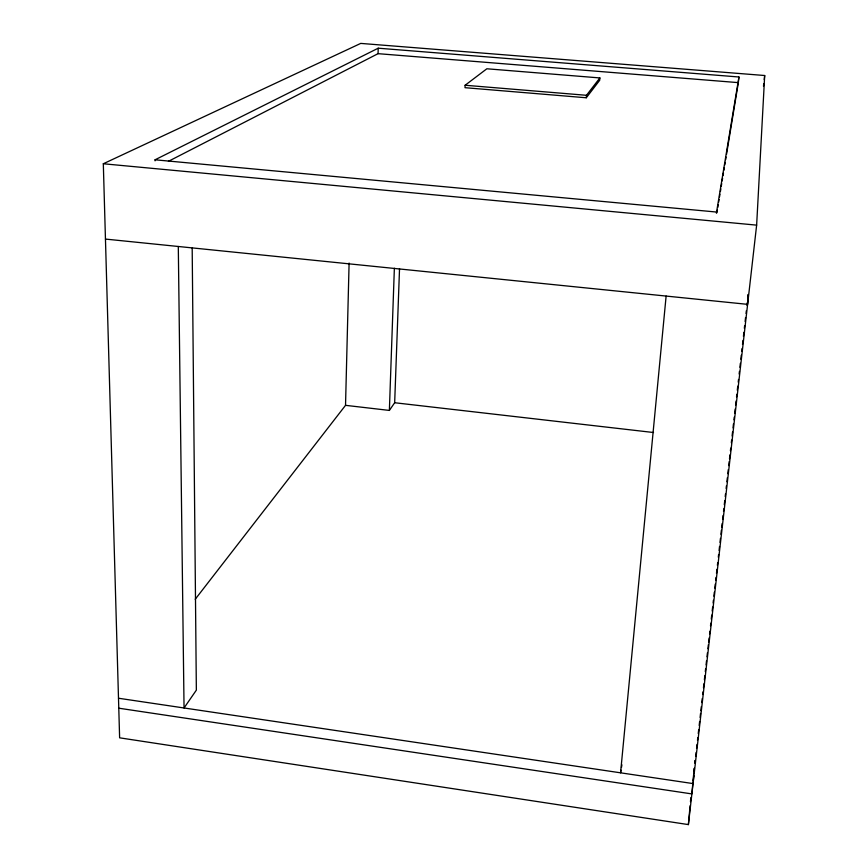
<?xml version="1.0" encoding="UTF-8"?>
<svg xmlns="http://www.w3.org/2000/svg" width="868" height="868" viewBox="0 0 868 868"><rect width="100%" height="100%" fill="white"/><g stroke="black" fill="none" stroke-linecap="round" stroke-linejoin="round"><path stroke-width="1.3" d="M195.202 599.289L345.529 405.334L349.099 263.058M168.435 161.318L378.057 53.664L378.22 48.196L738.95 76.992L738.418 81.928M345.529 405.334L389.374 410.423L394.365 268.255M389.374 410.423L394.669 402.741L399.53 268.679M465.129 85.248L465.009 87.69L586.291 97.769L599.712 80.247L599.886 77.936L486.85 68.778L465.129 85.248L586.475 95.296L599.886 77.936M756.636 225.137L764.686 75.516L360.741 43.4L103.314 163.759L119.621 737.822L688.389 824.6L756.636 225.137L103.314 163.759M748.249 294.502L747.619 304.353L105.462 239.08M586.291 97.769L586.475 95.296M692.848 783.142L691.883 793.916L118.786 708.201M693.087 780.44L693.575 775.059M693.944 771.012L694.183 768.321M693.738 775.938L693.055 783.587L118.504 698.241M693.966 773.388L694.433 768.299M695.127 760.509L694.888 763.2L695.192 760.509M688.389 824.6L690.093 805.732M690.461 801.696L690.83 797.649M666.125 296.075L620.566 772.813L621.021 770.144M716.393 213.127L738.95 76.992M763.482 86.247L763.786 83.556M764.231 79.541L764.686 75.516M695.648 756.473L696.114 752.426M696.57 748.39L697.026 744.353M697.492 740.306L697.796 737.616M698.252 733.579L698.707 729.543M699.174 725.496L699.63 721.46M700.096 717.424L700.552 713.377M700.856 710.686L701.311 706.65M701.778 702.603L702.234 698.566M702.689 694.53L703.004 691.839M703.46 687.792L703.915 683.756M704.382 679.72L704.838 675.673M705.293 671.637L705.608 668.946M706.064 664.91L706.519 660.863M706.986 656.826L707.442 652.79M707.897 648.743L708.364 644.707M708.668 642.016L709.123 637.98M709.59 633.933L709.894 631.242M710.501 625.861L710.805 623.159M711.272 619.123L711.727 615.087M712.183 611.05L712.65 607.003M713.105 602.967L713.409 600.276M713.876 596.229L714.331 592.193M714.787 588.157L715.254 584.121M715.709 580.074L716.013 577.383M716.48 573.347L716.935 569.3M717.391 565.263L717.706 562.572M718.313 557.191L718.617 554.489M719.084 550.453L719.539 546.417M719.995 542.37L720.462 538.334M720.917 534.297L721.373 530.25M721.677 527.56L722.143 523.523M722.599 519.487L723.066 515.44M723.521 511.404L723.825 508.713M724.281 504.677L724.747 500.63M725.203 496.594L725.507 493.903M726.125 488.51L726.429 485.82M726.885 481.783L727.351 477.747M727.807 473.7L728.263 469.664M728.729 465.628L729.185 461.581M729.489 458.89L729.955 454.854M730.411 450.807L730.715 448.116M731.333 442.734L731.637 440.043M732.093 435.996L732.559 431.96M733.015 427.924L733.471 423.877M733.937 419.841L734.241 417.15M734.697 413.114L735.153 409.067M735.619 405.031L736.075 400.994M736.531 396.947L736.845 394.256M737.301 390.22L737.757 386.184M738.223 382.137L738.527 379.446M739.135 374.065L739.449 371.363M739.905 367.327L740.361 363.291M740.827 359.254L741.283 355.207M741.739 351.171L742.053 348.48M742.509 344.433L742.965 340.397M743.431 336.361L743.887 332.325M744.343 328.278L744.646 325.587M745.113 321.551L745.569 317.504M746.035 313.467L746.339 310.777M746.947 305.384L747.25 302.693M747.717 298.657L748.173 294.621M716.903 212.779L717.337 210.121M717.782 207.463L718.216 204.815M718.65 202.157L719.095 199.499M719.529 196.841L719.963 194.182M720.407 191.535L720.841 188.877M721.275 186.219L721.72 183.56M722.154 180.902L722.588 178.255M723.033 175.596L723.467 172.938M723.901 170.28L724.346 167.622M724.78 164.974L725.214 162.316M725.659 159.658L726.093 156.999M726.527 154.341L738.125 83.957M621.466 767.475L621.922 764.816M155.068 160.84L155.047 159.799L378.22 48.196M378.057 53.664L738.353 82.634M155.047 159.799L716.501 212.042M394.669 402.741L653.517 432.514M178.298 246.49L184.049 707.973L196.352 690.147L192.186 248.172"/></g></svg>
